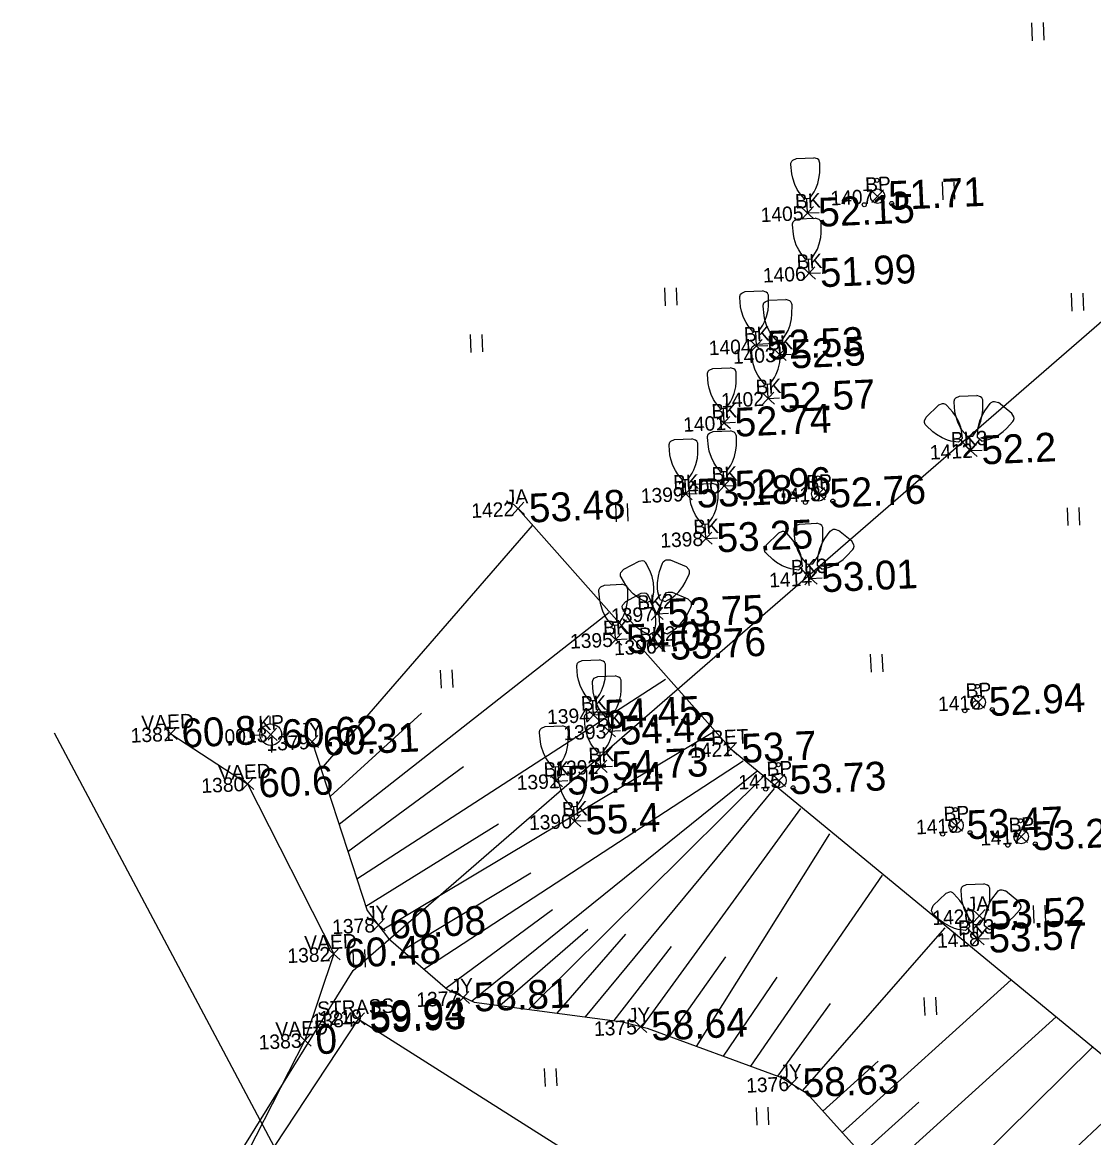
# Model space of a CAD drawing. Extents: x 641745 to 642007, y 6457342 to 6457597.
# Drawn here: x 641808.69 to 641845.85, y 6457553.45 to 6457592.11 of the extents above; entities that cross this region are included whole.
import ezdxf

# ---------------------------------------------------------------- set-up
doc = ezdxf.new("R2010")
doc.units = 0
for name, color, linetype in [('10_PUUD', 7, 'Continuous'), ('14', 7, 'Continuous'), ('28_AIAD', 7, 'Continuous'), ('40_KRUNDIPIIR', 7, 'Continuous'), ('41_KOLVIKUPIIR', 7, 'Continuous'), ('42_JARSAK', 7, 'Continuous'), ('49_ABIINFO', 7, 'Continuous'), ('54_PUNKTID', 7, 'Continuous'), ('6', 7, 'Continuous'), ('60_ALUSVORK', 7, 'Continuous'), ('62_JRKNR', 7, 'Continuous'), ('63_KARVUD', 7, 'Continuous')]:
    doc.layers.add(name, color=color, linetype=linetype)

# ---------------------------------------------------------------- blocks, each defined once
blk = doc.blocks.new('VTP')
at = {"layer": '63_KARVUD'}
for p, q in [((0, 375), (0, 625)), ((-375, 0), (-625, 0)), ((375, 0), (625, 0)), ((0, -375), (0, -625))]:
    blk.add_line(p, q, dxfattribs=at)
blk.add_circle((0, 0), 375, dxfattribs=at)
blk = doc.blocks.new('VKITPU')
at = {"layer": '63_KARVUD'}
for p, q in [((-300, 1900), (300, 1900)), ((-100, 500), (100, 500)), ((0, 0), (0, 500)), ((0, 0), (400, 0))]:
    blk.add_line(p, q, dxfattribs=at)
for points in [[(-100, 500), (-258.4, 712.96), (-322.92, 824.71), (-400, 1000), (-461.28, 1225.3), (-484.95, 1381.3), (-500, 1700), (-497.94, 1741.58), (-468.34, 1813.02), (-428.03, 1850.1), (-300, 1900)], [(100, 500), (258.4, 712.96), (322.92, 824.71), (400, 1000), (461.28, 1225.3), (484.95, 1381.3), (500, 1700), (497.94, 1741.58), (468.34, 1813.02), (428.03, 1850.1), (300, 1900)]]:
    blk.add_lwpolyline(points, dxfattribs=at)
blk = doc.blocks.new('V2KITP')
at = {"layer": '63_KARVUD'}
for p, q in [((-544.6, 1844.84), (-1086.51, 1587.29)), ((544.6, 1844.84), (1086.51, 1587.29)), ((-124.29, 494.52), (-304.94, 408.67)), ((0, 0), (-214.62, 451.6)), ((0, 0), (214.62, 451.6)), ((124.29, 494.52), (304.94, 408.67)), ((0, 0), (400, 0))]:
    blk.add_line(p, q, dxfattribs=at)
for points in [[(-304.94, 408.67), (-539.42, 533.02), (-645.66, 606.26), (-790.52, 731.5), (-942.57, 908.69), (-1030.91, 1039.42), (-1181.3, 1320.81), (-1197.29, 1359.25), (-1201.22, 1436.48), (-1180.73, 1487.27), (-1086.51, 1587.29)], [(-124.29, 494.52), (-72.64, 754.86), (-62.34, 883.48), (-67.96, 1074.89), (-109.33, 1304.68), (-154.9, 1455.74), (-278.11, 1750.05), (-297.82, 1786.72), (-355.21, 1838.54), (-407.54, 1854.72), (-544.6, 1844.84)], [(124.29, 494.52), (72.64, 754.86), (62.34, 883.48), (67.96, 1074.89), (109.33, 1304.68), (154.9, 1455.74), (278.11, 1750.05), (297.82, 1786.72), (355.21, 1838.54), (407.54, 1854.72), (544.6, 1844.84)], [(304.94, 408.67), (539.42, 533.02), (645.66, 606.26), (790.52, 731.5), (942.57, 908.69), (1030.91, 1039.42), (1181.3, 1320.81), (1197.29, 1359.25), (1201.22, 1436.48), (1180.73, 1487.27), (1086.51, 1587.29)]]:
    blk.add_lwpolyline(points, dxfattribs=at)
blk = doc.blocks.new('VPQQSA')
at = {"layer": '63_KARVUD'}
for centre, radius in [((0, 550), 70.7), ((0, 0), 250), ((-476, -275), 70.7), ((476, -275), 70.7)]:
    blk.add_circle(centre, radius, dxfattribs=at)
blk = doc.blocks.new('V3KITP')
at = {"layer": '63_KARVUD'}
for p, q in [((-1486.51, 1220.77), (-1038.07, 1619.39)), ((-300, 1900), (300, 1900)), ((1486.51, 1220.77), (1038.07, 1619.39)), ((-406.92, 307.27), (-257.44, 440.14)), ((-100, 500), (100, 500)), ((0, 0), (0, 500)), ((406.92, 307.27), (257.44, 440.14)), ((0, 0), (-332.18, 373.7)), ((0, 0), (332.18, 373.7)), ((0, 0), (400, 0))]:
    blk.add_line(p, q, dxfattribs=at)
for points in [[(-257.44, 440.14), (-280.53, 704.55), (-306.55, 830.94), (-365.4, 1013.16), (-469.28, 1222.26), (-555.23, 1354.58), (-755.72, 1602.77), (-784.88, 1632.48), (-854.46, 1666.22), (-909.22, 1667.15), (-1038.07, 1619.39)], [(-100, 500), (-258.4, 712.96), (-322.92, 824.71), (-400, 1000), (-461.28, 1225.3), (-484.95, 1381.3), (-500, 1700), (-497.94, 1741.58), (-468.34, 1813.02), (-428.03, 1850.1), (-300, 1900)], [(100, 500), (258.4, 712.96), (322.92, 824.71), (400, 1000), (461.28, 1225.3), (484.95, 1381.3), (500, 1700), (497.94, 1741.58), (468.34, 1813.02), (428.03, 1850.1), (300, 1900)], [(257.44, 440.14), (280.53, 704.55), (306.55, 830.94), (365.4, 1013.16), (469.28, 1222.26), (555.23, 1354.58), (755.72, 1602.77), (784.88, 1632.48), (854.46, 1666.22), (909.22, 1667.15), (1038.07, 1619.39)], [(-406.92, 307.27), (-666.8, 361.2), (-789.26, 401.86), (-963.33, 481.66), (-1158.81, 609.35), (-1280.14, 710.21), (-1503.12, 938.42), (-1529.21, 970.86), (-1554.55, 1043.92), (-1549.05, 1098.41), (-1486.51, 1220.77)], [(406.92, 307.27), (666.8, 361.2), (789.26, 401.86), (963.33, 481.66), (1158.81, 609.35), (1280.14, 710.21), (1503.12, 938.42), (1529.21, 970.86), (1554.55, 1043.92), (1549.05, 1098.41), (1486.51, 1220.77)]]:
    blk.add_lwpolyline(points, dxfattribs=at)
blk = doc.blocks.new('VHEIN_')
at = {"layer": '63_KARVUD'}
for p, q in [((0, 620.11), (0, 0)), ((405.61, 608.83), (405.61, 0))]:
    blk.add_line(p, q, dxfattribs=at)

msp = doc.modelspace()

# ---------------------------------------------------------------- linework, layer by layer
at = {"layer": '14'}
msp.add_line((641823.271, 6457542.179), (641809.808, 6457567.471), dxfattribs=at)
at = {"layer": '28_AIAD'}
msp.add_lwpolyline([(641813.845, 6457567.45), (641816.509, 6457565.717), (641819.493, 6457559.821), (641818.495, 6457556.824), (641815.66, 6457551.288)], dxfattribs=at)
at = {"layer": '40_KRUNDIPIIR'}
msp.add_lwpolyline([(641902.395, 6457363.466), (641757.522, 6457454.056), (641764.364, 6457465.092), (641767.381, 6457463.206), (641787.55, 6457495.157), (641782.587, 6457498.708), (641820.173, 6457559.244), (641847.517, 6457582.948), (641974.068, 6457478.846)], close=True, dxfattribs=at)
at = {"layer": '42_JARSAK'}
for p, q in [((641819.057, 6457566.222), (641826.393, 6457574.669)), ((641819.679, 6457564.321), (641829.03, 6457571.649)), ((641820.3, 6457562.42), (641830.996, 6457569.344)), ((641819.368, 6457565.271), (641822.533, 6457568.168)), ((641821.169, 6457560.648), (641832.703, 6457567.538)), ((641822.624, 6457559.287), (641833.69, 6457566.514)), ((641819.989, 6457563.37), (641823.999, 6457566.319)), ((641824.273, 6457558.187), (641834.164, 6457566.154)), ((641826.247, 6457557.897), (641834.41, 6457565.981)), ((641828.23, 6457557.637), (641834.777, 6457565.554)), ((641830.195, 6457557.288), (641835.689, 6457564.86)), ((641820.611, 6457561.47), (641825.213, 6457564.329)), ((641832.077, 6457556.615), (641836.704, 6457563.978)), ((641821.867, 6457559.94), (641826.332, 6457562.625)), ((641833.955, 6457555.927), (641838.526, 6457562.548)), ((641823.381, 6457558.633), (641827.076, 6457561.361)), ((641825.255, 6457558.027), (641828.307, 6457560.678)), ((641835.755, 6457555.079), (641840.704, 6457560.725)), ((641827.238, 6457557.767), (641829.629, 6457560.505)), ((641829.221, 6457557.507), (641831.214, 6457560.077)), ((641831.139, 6457556.959), (641833.087, 6457559.719)), ((641833.016, 6457556.271), (641834.876, 6457559.018)), ((641837.125, 6457553.63), (641842.987, 6457558.925)), ((641834.894, 6457555.583), (641836.723, 6457558.1)), ((641838.465, 6457552.146), (641844.549, 6457557.64)), ((641839.855, 6457550.712), (641845.829, 6457556.613)), ((641836.454, 6457554.372), (641838.372, 6457556.104)), ((641840.937, 6457549.057), (641847.498, 6457555.239)), ((641837.795, 6457552.888), (641839.786, 6457554.686))]:
    msp.add_line(p, q, dxfattribs=at)
for points in [[(641825.89, 6457575.25), (641833.263, 6457566.924), (641853.634, 6457550.167), (641860.72, 6457542.032)], [(641818.747, 6457567.172), (641820.657, 6457561.328), (641821.393, 6457560.35), (641823.441, 6457558.581), (641824.365, 6457558.144), (641829.505, 6457557.47), (641830.367, 6457557.242), (641835.02, 6457555.536), (641835.896, 6457554.99), (641839.312, 6457551.208), (641840.255, 6457550.346), (641843.179, 6457544.814), (641843.866, 6457543.728), (641844.52, 6457543.385), (641847.945, 6457541.784), (641848.722, 6457541.074), (641850.156, 6457537.575), (641851.044, 6457536.764)]]:
    msp.add_lwpolyline(points, dxfattribs=at)
at = {"layer": '54_PUNKTID'}
for p, q in [((641838.134, 6457586.284), (641838.577, 6457585.879)), ((641838.153, 6457585.86), (641838.558, 6457586.303)), ((641835.704, 6457585.706), (641836.147, 6457585.301)), ((641835.723, 6457585.282), (641836.128, 6457585.725)), ((641835.759, 6457583.61), (641836.201, 6457583.205)), ((641835.778, 6457583.186), (641836.182, 6457583.629)), ((641833.949, 6457580.67), (641834.354, 6457581.113)), ((641833.93, 6457581.094), (641834.373, 6457580.689)), ((641834.743, 6457580.794), (641835.186, 6457580.389)), ((641834.762, 6457580.37), (641835.167, 6457580.813)), ((641834.337, 6457579.274), (641834.78, 6457578.869)), ((641834.356, 6457578.85), (641834.761, 6457579.293)), ((641832.807, 6457578.428), (641833.25, 6457578.024)), ((641832.826, 6457578.005), (641833.231, 6457578.447)), ((641841.36, 6457577.466), (641841.803, 6457577.061)), ((641841.379, 6457577.042), (641841.784, 6457577.485)), ((641832.812, 6457576.241), (641833.255, 6457575.836)), ((641832.831, 6457575.817), (641833.236, 6457576.26)), ((641831.48, 6457575.965), (641831.923, 6457575.56)), ((641831.499, 6457575.541), (641831.904, 6457575.984)), ((641836.094, 6457575.968), (641836.537, 6457575.563)), ((641836.113, 6457575.544), (641836.518, 6457575.987)), ((641825.669, 6457575.453), (641826.112, 6457575.048)), ((641825.688, 6457575.029), (641826.093, 6457575.472)), ((641832.178, 6457574.419), (641832.621, 6457574.015)), ((641832.197, 6457573.996), (641832.602, 6457574.438)), ((641835.812, 6457573.037), (641836.255, 6457572.632)), ((641835.831, 6457572.613), (641836.236, 6457573.056)), ((641830.48, 6457571.81), (641830.922, 6457571.405)), ((641830.499, 6457571.386), (641830.903, 6457571.829)), ((641829.047, 6457570.92), (641829.49, 6457570.516)), ((641829.066, 6457570.497), (641829.471, 6457570.939)), ((641830.545, 6457570.691), (641830.988, 6457570.286)), ((641830.564, 6457570.267), (641830.969, 6457570.71)), ((641841.622, 6457568.745), (641842.064, 6457568.34)), ((641841.641, 6457568.321), (641842.046, 6457568.764)), ((641828.277, 6457568.304), (641828.72, 6457567.899)), ((641828.296, 6457567.88), (641828.701, 6457568.323)), ((641813.624, 6457567.653), (641814.066, 6457567.248)), ((641813.643, 6457567.229), (641814.047, 6457567.672)), ((641817.091, 6457567.622), (641817.534, 6457567.217)), ((641817.11, 6457567.198), (641817.515, 6457567.641)), ((641828.82, 6457567.747), (641829.263, 6457567.342)), ((641828.839, 6457567.323), (641829.244, 6457567.766)), ((641818.525, 6457567.374), (641818.968, 6457566.97)), ((641818.544, 6457566.951), (641818.949, 6457567.393)), ((641833.042, 6457567.126), (641833.485, 6457566.722)), ((641833.061, 6457566.703), (641833.466, 6457567.145)), ((641828.54, 6457566.517), (641828.983, 6457566.112)), ((641828.559, 6457566.093), (641828.964, 6457566.535)), ((641834.736, 6457565.607), (641835.141, 6457566.05)), ((641816.288, 6457565.92), (641816.73, 6457565.515)), ((641816.307, 6457565.496), (641816.712, 6457565.939)), ((641826.986, 6457566.014), (641827.429, 6457565.609)), ((641827.005, 6457565.59), (641827.41, 6457566.033)), ((641834.717, 6457566.031), (641835.16, 6457565.626)), ((641827.624, 6457564.633), (641828.067, 6457564.228)), ((641827.643, 6457564.209), (641828.048, 6457564.652)), ((641840.873, 6457564.05), (641841.278, 6457564.493)), ((641840.854, 6457564.474), (641841.297, 6457564.069)), ((641843.132, 6457563.664), (641843.537, 6457564.107)), ((641843.113, 6457564.088), (641843.556, 6457563.683)), ((641820.831, 6457561.028), (641821.274, 6457560.623)), ((641820.85, 6457560.604), (641821.255, 6457561.047)), ((641841.657, 6457561.343), (641842.1, 6457560.938)), ((641841.676, 6457560.919), (641842.081, 6457561.362)), ((641841.605, 6457560.541), (641842.048, 6457560.136)), ((641841.624, 6457560.117), (641842.029, 6457560.56)), ((641819.271, 6457560.024), (641819.714, 6457559.619)), ((641819.29, 6457559.6), (641819.695, 6457560.043)), ((641823.76, 6457558.502), (641824.203, 6457558.097)), ((641823.779, 6457558.078), (641824.184, 6457558.521)), ((641820.135, 6457557.762), (641820.578, 6457557.357)), ((641820.154, 6457557.338), (641820.559, 6457557.781)), ((641829.909, 6457557.496), (641830.352, 6457557.091)), ((641829.928, 6457557.072), (641830.333, 6457557.515)), ((641818.274, 6457557.026), (641818.716, 6457556.621)), ((641818.293, 6457556.602), (641818.697, 6457557.045)), ((641835.165, 6457555.529), (641835.608, 6457555.124)), ((641835.184, 6457555.105), (641835.589, 6457555.548))]:
    msp.add_line(p, q, dxfattribs=at)
at = {"layer": '6'}
msp.add_lwpolyline([(641816.364, 6457551.52), (641820.356, 6457557.56), (641838.875, 6457545.83), (641837.557, 6457543.808), (641863.307, 6457525.664), (641862.092, 6457523.783), (641865.347, 6457521.499), (641866.516, 6457523.279), (641894.186, 6457504.316), (641889.632, 6457497.12)], dxfattribs=at)

# ---------------------------------------------------------------- block references
at = {"layer": '10_PUUD', "xscale": 0.000999898960798439, "yscale": 0.0009998989607984392, "rotation": 2.563753322136709}
for name, p in [('VKITPU', (641835.926, 6457585.504)), ('VPQQSA', (641838.355, 6457586.082)), ('VKITPU', (641835.98, 6457583.408)), ('VKITPU', (641834.152, 6457580.891)), ('VKITPU', (641834.964, 6457580.591)), ('VKITPU', (641834.558, 6457579.071)), ('VKITPU', (641833.029, 6457578.226)), ('V3KITP', (641841.581, 6457577.264)), ('VKITPU', (641831.701, 6457575.762)), ('VKITPU', (641833.034, 6457576.039)), ('VKITPU', (641832.4, 6457574.217)), ('VPQQSA', (641836.315, 6457575.766)), ('V3KITP', (641836.033, 6457572.834)), ('V2KITP', (641830.701, 6457571.607)), ('VKITPU', (641829.268, 6457570.718)), ('V2KITP', (641830.766, 6457570.489)), ('VKITPU', (641828.499, 6457568.102)), ('VKITPU', (641829.041, 6457567.544)), ('VPQQSA', (641841.843, 6457568.542)), ('VKITPU', (641828.761, 6457566.314)), ('VKITPU', (641827.208, 6457565.811)), ('VPQQSA', (641834.938, 6457565.829)), ('VKITPU', (641827.846, 6457564.431)), ('VPQQSA', (641841.076, 6457564.272)), ('VPQQSA', (641843.335, 6457563.885)), ('V3KITP', (641841.827, 6457560.339))]:
    msp.add_blockref(name, p, dxfattribs=at)
at = {"layer": '41_KOLVIKUPIIR', "xscale": 0.000999898960798439, "yscale": 0.0009998989607984392, "rotation": 2.563753322136709}
for p in [(641843.719, 6457591.471), (641840.62, 6457585.958), (641830.988, 6457582.281), (641845.095, 6457582.098), (641824.249, 6457580.665), (641829.291, 6457574.8), (641844.953, 6457574.666), (641838.129, 6457569.583), (641823.216, 6457569.035), (641816.601, 6457567.306), (641843.777, 6457560.88), (641820.184, 6457559.346), (641839.991, 6457557.69), (641826.822, 6457555.224), (641834.172, 6457553.881)]:
    msp.add_blockref('VHEIN_', p, dxfattribs=at)
at = {"layer": '60_ALUSVORK', "xscale": 0.000999898960798439, "yscale": 0.0009998989607984392, "rotation": 2.563753322136709}
msp.add_blockref('VTP', (641817.313, 6457567.419), dxfattribs=at)

# ---------------------------------------------------------------- texts
at = {"layer": '49_ABIINFO'}
for s, p in [('BP', (641837.932, 6457586.229)), ('BK', (641835.502, 6457585.651)), ('BK', (641835.556, 6457583.556)), ('BK', (641833.728, 6457581.039)), ('BK', (641834.541, 6457580.739)), ('BK', (641834.135, 6457579.219)), ('BK', (641832.605, 6457578.374)), ('BK3', (641840.908, 6457577.4)), ('BK', (641832.61, 6457576.187)), ('BK', (641831.278, 6457575.91)), ('BP', (641835.892, 6457575.913)), ('JA', (641825.467, 6457575.398)), ('BK', (641831.976, 6457574.365)), ('BK3', (641835.36, 6457572.971)), ('BK2', (641830.028, 6457571.744)), ('BK', (641828.845, 6457570.866)), ('BK2', (641830.093, 6457570.625)), ('BP', (641841.419, 6457568.69)), ('BK', (641828.075, 6457568.249)), ('VAED', (641812.839, 6457567.572)), ('KP', (641816.889, 6457567.567)), ('BK', (641828.618, 6457567.692)), ('JY', (641818.323, 6457567.32)), ('BET', (641832.59, 6457567.061)), ('BK', (641828.338, 6457566.462)), ('BK', (641826.784, 6457565.959)), ('BP', (641834.515, 6457565.977)), ('VAED', (641815.503, 6457565.839)), ('BK', (641827.422, 6457564.579)), ('BP', (641840.652, 6457564.42)), ('BP', (641842.911, 6457564.033)), ('JA', (641841.455, 6457561.289)), ('JY', (641820.629, 6457560.974)), ('BK3', (641841.153, 6457560.475)), ('VAED', (641818.486, 6457559.943)), ('JY', (641823.558, 6457558.447)), ('STRASS', (641818.934, 6457557.663)), ('JY', (641829.707, 6457557.441)), ('VAED', (641817.489, 6457556.945)), ('JY', (641834.963, 6457555.474))]:
    msp.add_text(s, height=0.4999, rotation=2.5638, dxfattribs=at).set_placement(p)
at = {"layer": '62_JRKNR'}
for s, p in [('1407', (641836.731, 6457585.759)), ('1405', (641834.309, 6457585.181)), ('1406', (641834.387, 6457583.086)), ('1404', (641832.511, 6457580.568)), ('1403', (641833.347, 6457580.269)), ('1402', (641832.941, 6457578.749)), ('1401', (641831.624, 6457577.913)), ('1412', (641840.177, 6457576.951)), ('1400', (641831.417, 6457575.716)), ('1399', (641830.155, 6457575.443)), ('1413', (641834.911, 6457575.452)), ('1422', (641824.274, 6457574.928)), ('1398', (641830.83, 6457573.897)), ('1414', (641834.605, 6457572.52)), ('1397', (641829.123, 6457571.286)), ('1395', (641827.699, 6457570.398)), ('1396', (641829.22, 6457570.169)), ('1416', (641840.462, 6457568.23)), ('1394', (641826.905, 6457567.78)), ('1381', (641812.464, 6457567.138)), ('0013', (641815.719, 6457567.098)), ('1393', (641827.472, 6457567.224)), ('1379', (641817.169, 6457566.851)), ('1421', (641831.859, 6457566.611)), ('1392', (641827.192, 6457565.994)), ('1391', (641825.85, 6457565.5)), ('1415', (641833.534, 6457565.516)), ('1380', (641814.916, 6457565.396)), ('1390', (641826.276, 6457564.11)), ('1419', (641839.695, 6457563.96)), ('1417', (641841.922, 6457563.572)), ('1378', (641819.451, 6457560.504)), ('1420', (641840.261, 6457560.818)), ('1418', (641840.422, 6457560.026)), ('1382', (641817.899, 6457559.5)), ('1377', (641822.373, 6457557.977)), ('1384', (641818.739, 6457557.237)), ('1219', (641818.997, 6457557.336)), ('1375', (641828.529, 6457556.971)), ('1383', (641816.902, 6457556.502)), ('1376', (641833.809, 6457555.006))]:
    msp.add_text(s, height=0.4999, rotation=2.5638, dxfattribs=at).set_placement(p)
at = {"layer": '63_KARVUD'}
for s, p in [(' 51.71', (641838.378, 6457585.582)), (' 52.15', (641835.948, 6457585.004)), (' 51.99', (641836.002, 6457582.908)), (' 52.53', (641834.174, 6457580.392)), (' 52.5', (641834.987, 6457580.092)), (' 52.57', (641834.581, 6457578.572)), (' 52.74', (641833.051, 6457577.727)), (' 52.2', (641841.603, 6457576.764)), (' 52.96', (641833.056, 6457575.539)), (' 53.18', (641831.724, 6457575.263)), (' 52.76', (641836.338, 6457575.266)), (' 53.48', (641825.913, 6457574.751)), (' 53.25', (641832.422, 6457573.718)), (' 53.01', (641836.056, 6457572.335)), (' 53.75', (641830.723, 6457571.108)), (' 54.08', (641829.291, 6457570.219)), (' 53.76', (641830.789, 6457569.989)), (' 52.94', (641841.865, 6457568.043)), (' 54.45', (641828.521, 6457567.602)), (' 60.8', (641813.867, 6457566.951)), (' 60.62', (641817.335, 6457566.92)), (' 54.42', (641829.064, 6457567.045)), (' 60.31', (641818.769, 6457566.673)), (' 53.7', (641833.286, 6457566.424)), (' 54.73', (641828.784, 6457565.815)), (' 55.44', (641827.23, 6457565.312)), (' 53.73', (641834.961, 6457565.329)), (' 60.6', (641816.531, 6457565.218)), (' 55.4', (641827.868, 6457563.931)), (' 53.47', (641841.098, 6457563.772)), (' 53.23', (641843.357, 6457563.386)), (' 53.52', (641841.901, 6457560.641)), (' 60.08', (641821.075, 6457560.326)), (' 53.57', (641841.849, 6457559.839)), (' 60.48', (641819.515, 6457559.322)), (' 58.81', (641824.004, 6457557.8)), (' 59.94', (641820.377, 6457557.147)), (' 59.93', (641820.379, 6457557.06)), (' 58.64', (641830.153, 6457556.794)), (' 0', (641818.517, 6457556.324)), (' 58.63', (641835.409, 6457554.827))]:
    msp.add_text(s, height=0.9999, rotation=2.5638, dxfattribs=at).set_placement(p)

doc.saveas('drawing.dxf')
